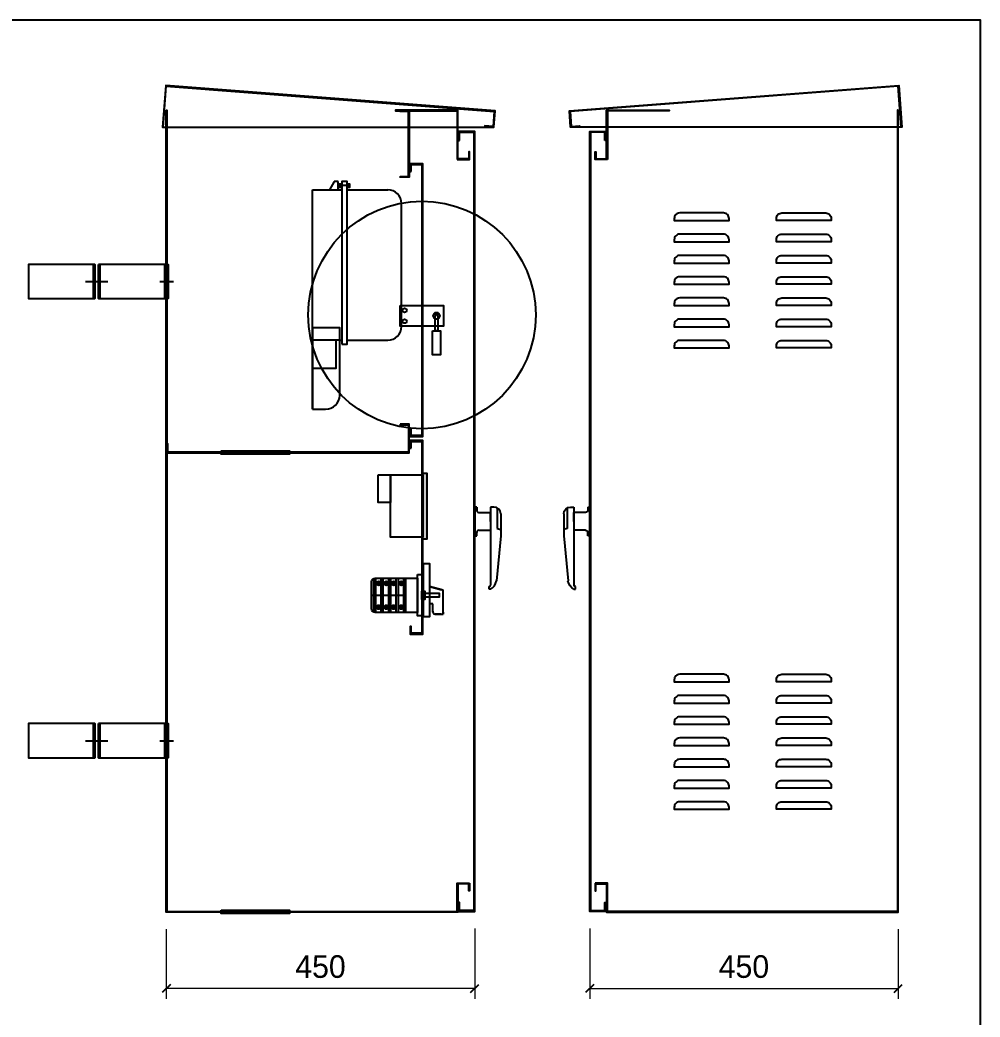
# Model space of a CAD drawing. Header units: millimetres. Extents: x 0 to 3764, y 0 to 2661.
# Drawn here: x 2363 to 3764, y 1206 to 2661 of the extents above; entities that cross this region are included whole.
import ezdxf
from ezdxf.enums import TextEntityAlignment as Align

# ---------------------------------------------------------------- set-up
doc = ezdxf.new("R2010")
doc.units = ezdxf.units.MM
doc.styles.add('Tahoma (Input Text)', font='tahoma.ttf')
doc.dimstyles.new('Dim-33', dxfattribs={"dimtxt": 33, "dimasz": 12, "dimexe": 15, "dimexo": 25, "dimgap": 15, "dimtad": 1, "dimdec": 0, "dimtxsty": 'Standard', "dimblk": 'OBLIQUE', "dimcen": 10, "dimclrd": 5, "dimclre": 5, "dimclrt": 3, "dimazin": 3, "dimtfac": 1, "dimtdec": 0, "dimtmove": 0, "dimatfit": 3, "dimldrblk": 'OPEN30', "dimlwd": 9, "dimlwe": 9})

# ---------------------------------------------------------------- blocks, each defined once
blk = doc.blocks.new('khungtenAsean2')
at = {"color": 7}
blk.add_lwpolyline([(0, 0), (2970, 0), (2970, -2100), (0, -2100)], close=True, dxfattribs=at)
at = {"color": 1, "style": 'Tahoma (Input Text)', "flags": 8}
for tag, p in [('#01', (137.1, -2021.3)), ('#03', (506.6, -2019.3)), ('#05', (1106.6, -2021.3)), ('#07', (1834.7, -2021.3)), ('#09', (2146.7, -2021.3)), ('#02', (98.5, -2081.3)), ('#04', (486.1, -2081.3)), ('#06', (1065.3, -2081.3)), ('#08', (1817.4, -2081.3)), ('#10', (2146.7, -2081.3))]:
    blk.add_attdef(tag, p, '', height=25, dxfattribs=at)
blk.add_attdef('#11', text='', height=25, dxfattribs=at).set_placement((2915, -2067.3), align=Align.CENTER)
blk = doc.blocks.new('noc')
at = {"color": 7}
blk.add_line((101314.8, 34961.4), (101795.8, 34998.4), dxfattribs=at)
blk.add_lwpolyline([(101782.8, 34998.4), (101795.8, 34998.4), (101795.8, 35022.4), (101313.8, 35022.4), (101313.8, 34961.4), (101314.8, 34961.4), (101314.8, 35021.4), (101794.8, 35021.4), (101794.8, 34999.4), (101782.8, 34999.4), (101782.8, 34998.4)], dxfattribs=at)
blk = doc.blocks.new('*D3')
at = {"color": 5, "lineweight": 9, "transparency": 16777216}
for p, q in [((2576.1, 1334.5), (2576.1, 1233)), ((3026.1, 1335.5), (3026.1, 1233)), ((3026.1, 1248), (2576.1, 1248))]:
    blk.add_line(p, q, dxfattribs=at)
at = {"color": 0, "linetype": 'ByBlock', "lineweight": -2}
for p, q in [((2582.1, 1254), (2570.1, 1242)), ((3020.1, 1242), (3032.1, 1254))]:
    blk.add_line(p, q, dxfattribs=at)
at = {"layer": 'Defpoints', "color": 0, "transparency": 16777216}
for p in [(2576.1, 1359.5), (3026.1, 1360.5), (2576.1, 1248)]:
    blk.add_point(p, dxfattribs=at)
at = {"color": 3, "transparency": 16777216, "insert": (2801.1, 1279.8), "char_height": 33, "attachment_point": 5}
blk.add_mtext('450', dxfattribs=at)
blk = doc.blocks.new('_Oblique')
at = {"color": 0, "linetype": 'ByBlock', "lineweight": -2}
blk.add_line((-0.5, -0.5), (0.5, 0.5), dxfattribs=at)
blk = doc.blocks.new('_Open30')
at = {"color": 0, "linetype": 'ByBlock', "lineweight": -2}
for p, q in [((-1, 0.27), (0, 0)), ((0, 0), (-1, -0.27)), ((0, 0), (-1, 0))]:
    blk.add_line(p, q, dxfattribs=at)
blk = doc.blocks.new('MS308-2-2')
at = {"color": 1}
for p, q in [((3, 21), (0, 21)), ((0, 21), (0, -21)), ((3, 21), (3, 16)), ((28, 21), (23, 21)), ((23, 21), (23, -93.1)), ((33, 19.7), (33, -10.4)), ((6, 13), (23, 13)), ((23, 0), (23, 13)), ((23, 0), (23, -13)), ((38, 11), (38, -21)), ((6, -13), (23, -13)), ((33, -10.4), (38, -11.8)), ((0, -21), (3, -21)), ((3, -21), (3, -16)), ((38, -21), (31.7, -86.7)), ((21, -99), (21, -95)), ((23, -99), (21, -99))]:
    blk.add_line(p, q, dxfattribs=at)
for centre, radius, start, end in [((6, 16), 3, 180, 270), ((28, 11), 10, 0, 90), ((6, -16), 3, 90, 180), ((14.3, -83.6), 17.7, 299.5112, 349.8057), ((20.5, -92.5), 2.52, 280.4787, 347.1623)]:
    blk.add_arc(centre, radius, start, end, dxfattribs=at)
blk = doc.blocks.new('A$C30041796')
blk.add_hatch(color=6).paths.add_polyline_path([(71, 96), (65, 96), (65, 0), (71, 0)])
at = {"color": 6}
for points in [[(0, 93.5), (18, 93.5), (18, 53.5), (0, 53.5)], [(18, 93.5), (65, 93.5), (65, 2.5), (18, 2.5)], [(65, 96), (71, 96), (71, 0), (65, 0)]]:
    blk.add_lwpolyline(points, close=True, dxfattribs=at)
blk = doc.blocks.new('A$C3E8D4FA9')
at = {"color": 6}
for p, q in [((3, 6.9), (3, 56.1)), ((6, 6.9), (6, 56.1)), ((8.3, 48.9), (12.3, 48.9)), ((10.3, 50.9), (10.3, 46.9)), ((14, 6.9), (14, 56.1)), ((14, 6.9), (14, 56.1)), ((14, 6.9), (14, 56.1)), ((17, 6.9), (17, 56.1)), ((17, 6.9), (17, 56.1)), ((19.3, 48.9), (23.3, 48.9)), ((21.3, 50.9), (21.3, 46.9)), ((25, 6.9), (25, 56.1)), ((25, 6.9), (25, 56.1)), ((25, 6.9), (25, 56.1)), ((25, 6.9), (25, 56.1)), ((25, 6.9), (25, 56.1)), ((28, 6.9), (28, 56.1)), ((28, 6.9), (28, 56.1)), ((28, 6.9), (28, 56.1)), ((30.3, 48.9), (34.3, 48.9)), ((32.3, 50.9), (32.3, 46.9)), ((36, 6.9), (36, 56.1)), ((36, 6.9), (36, 56.1)), ((36, 6.9), (36, 56.1)), ((36, 6.9), (36, 56.1)), ((36, 6.9), (36, 56.1)), ((36, 6.9), (36, 56.1)), ((36, 6.9), (36, 56.1)), ((39, 6.9), (39, 56.1)), ((39, 6.9), (39, 56.1)), ((39, 6.9), (39, 56.1)), ((39, 6.9), (39, 56.1)), ((41.3, 48.9), (45.3, 48.9)), ((43.3, 50.9), (43.3, 46.9)), ((47, 6.9), (47, 56.1)), ((47, 6.9), (47, 56.1)), ((50, 6.9), (50, 56.1)), ((104.5, 39), (84.5, 44)), ((84.5, 44), (102.2, 39.6)), ((0, 31.5), (50, 31.5)), ((104.5, 4), (104.5, 39)), ((104.5, 7), (104.5, 36.7)), ((10.3, 16.1), (10.3, 12.1)), ((21.3, 16.1), (21.3, 12.1)), ((32.3, 16.1), (32.3, 12.1)), ((43.3, 16.1), (43.3, 12.1)), ((89.5, 19), (84.5, 19)), ((89.5, 7), (89.5, 19)), ((8.3, 14.1), (12.3, 14.1)), ((19.3, 14.1), (23.3, 14.1)), ((30.3, 14.1), (34.3, 14.1)), ((41.3, 14.1), (45.3, 14.1)), ((89.5, 8.2), (89.5, 7)), ((92.5, 4), (104.5, 4)), ((101.5, 4), (92.5, 4)), ((104.5, 7), (104.5, 4))]:
    blk.add_line(p, q, dxfattribs=at)
for points in [[(75.5, 78), (84.5, 78), (84.5, 0), (75.5, 0)], [(67, 61.5), (73.5, 61.5), (73.5, 1.5), (67, 1.5)], [(73.5, 37.5), (77.5, 37.5), (77.5, 25.5), (73.5, 25.5)], [(77.5, 34.5), (98.5, 34.5), (98.5, 28.5), (77.5, 28.5)]]:
    blk.add_lwpolyline(points, close=True, dxfattribs=at)
blk.add_lwpolyline([(5, 56.5), (67, 56.5), (67, 6.5), (5, 6.5, -0.414214), (0, 11.5), (0, 51.5, -0.414214)], format="xyb", close=True, dxfattribs=at)
for centre, radius in [((10.3, 48.9), 3), ((10.3, 48.9), 2), ((21.3, 48.9), 3), ((21.3, 48.9), 2), ((21.3, 48.9), 2), ((32.3, 48.9), 3), ((32.3, 48.9), 2), ((32.3, 48.9), 2), ((43.3, 48.9), 3), ((43.3, 48.9), 2), ((43.3, 48.9), 2), ((10.3, 14.1), 3), ((10.3, 14.1), 2), ((10.3, 14.1), 2), ((21.3, 14.1), 3), ((21.3, 14.1), 2), ((21.3, 14.1), 2), ((32.3, 14.1), 3), ((32.3, 14.1), 2), ((32.3, 14.1), 2), ((43.3, 14.1), 3), ((43.3, 14.1), 2), ((43.3, 14.1), 2)]:
    blk.add_circle(centre, radius, dxfattribs=at)
blk.add_arc((92.5, 7), 3, 180, 270, dxfattribs=at)
blk = doc.blocks.new('*D5')
at = {"color": 5, "lineweight": 9, "transparency": 16777216}
for p, q in [((3194, 1335.5), (3194, 1233)), ((3644, 1334.5), (3644, 1233)), ((3194, 1248), (3644, 1248))]:
    blk.add_line(p, q, dxfattribs=at)
at = {"color": 0, "linetype": 'ByBlock', "lineweight": -2}
for p, q in [((3200, 1254), (3188, 1242)), ((3638, 1242), (3650, 1254))]:
    blk.add_line(p, q, dxfattribs=at)
at = {"layer": 'Defpoints', "color": 0, "transparency": 16777216}
for p in [(3194, 1360.5), (3644, 1359.5), (3644, 1248)]:
    blk.add_point(p, dxfattribs=at)
at = {"color": 3, "transparency": 16777216, "insert": (3419, 1279.8), "char_height": 33, "attachment_point": 5}
blk.add_mtext('450', dxfattribs=at)
blk = doc.blocks.new('khoa Viettep-1')
at = {"color": 1}
blk.add_lwpolyline([(7, 57), (7, 35), (3, 35), (3, 57)], dxfattribs=at)
blk.add_lwpolyline([(-1, 35), (11, 35), (11, 0), (-1, 0)], close=True, dxfattribs=at)
blk.add_arc((5, 57), 2, 0, 180, dxfattribs=at)
blk = doc.blocks.new('Congto3P-2')
at = {"color": 126}
for p, q in [((84464.6, 42089.9), (84457.6, 42077.9)), ((84470.4, 42089.9), (84464.6, 42089.9)), ((84470.4, 42077.9), (84470.4, 42089.9)), ((84432.5, 42077.9), (84475.5, 42077.9)), ((84432.5, 41757.9), (84432.5, 42077.9)), ((84486.9, 42084.2), (84470.4, 42084.2)), ((84483.5, 42077.9), (84542.5, 42077.9)), ((84486.9, 42084.2), (84486.9, 42084.2)), ((84562.5, 41878.5), (84562.5, 42057.9)), ((84472.5, 41858.5), (84432.5, 41858.5)), ((84472.5, 41858.5), (84475.5, 41858.5)), ((84483.5, 41858.5), (84542.5, 41858.5))]:
    blk.add_line(p, q, dxfattribs=at)
for points in [[(84475.5, 42081.6), (84470.4, 42081.6), (84470.4, 42086.9), (84475.5, 42086.9)], [(84483.5, 42086.9), (84486.9, 42086.9), (84486.9, 42081.6), (84483.5, 42081.6)]]:
    blk.add_lwpolyline(points, dxfattribs=at)
for points in [[(84475.5, 41852.9), (84483.5, 41852.9), (84483.5, 42089.9), (84475.5, 42089.9)], [(84432.5, 41817.9), (84467.5, 41817.9), (84467.5, 41858.5), (84432.5, 41858.5)]]:
    blk.add_lwpolyline(points, close=True, dxfattribs=at)
blk.add_lwpolyline([(84432.5, 41757.9), (84451.8, 41757.9, 0.406894), (84472.5, 41777.9), (84472.5, 41876.8), (84432.5, 41876.8)], format="xyb", close=True, dxfattribs=at)
for centre, start, end in [((84542.5, 42057.9), 0, 90), ((84542.5, 41878.5), 270, 0)]:
    blk.add_arc(centre, 20, start, end, dxfattribs=at)
blk = doc.blocks.new('om cot')
at = {"color": 2}
for p, q in [((98294.5, 36969.7), (98327.5, 36969.7)), ((98403, 36969.7), (98423, 36969.7))]:
    blk.add_line(p, q, dxfattribs=at)
at = {"color": 5}
for points in [[(98308.5, 36994.7), (98211.5, 36994.7), (98211.5, 36944.7), (98308.5, 36944.7)], [(98313.5, 36944.7), (98410.5, 36944.7), (98410.5, 36994.7), (98313.5, 36994.7)]]:
    blk.add_lwpolyline(points, dxfattribs=at)
for points in [[(98306.5, 36994.7), (98308.5, 36994.7), (98308.5, 36944.7), (98306.5, 36944.7)], [(98313.5, 36994.7), (98315.5, 36994.7), (98315.5, 36944.7), (98313.5, 36944.7)], [(98410.5, 36994.7), (98412.5, 36994.7), (98412.5, 36944.7), (98410.5, 36944.7)], [(98413.5, 36994.7), (98415.5, 36994.7), (98415.5, 36944.7), (98413.5, 36944.7)]]:
    blk.add_lwpolyline(points, close=True, dxfattribs=at)

msp = doc.modelspace()

# ---------------------------------------------------------------- linework, layer by layer
at = {"color": 7}
for points in [[(2576.1, 2529.5), (2577.1, 2529.5), (2577.1, 1360.5), (2576.1, 1360.5)], [(3000.4, 2457.5), (3018.4, 2457.5), (3018.4, 2468.5), (3017.4, 2468.5), (3017.4, 2458.5), (3001.4, 2458.5), (3001.4, 2529.5), (2910.4, 2529.5), (2910.4, 2528.5), (3000.4, 2528.5)], [(2917.4, 2432.5), (2929.4, 2432.5), (2929.4, 2527.5), (2917.4, 2527.5), (2917.4, 2528.5), (2930.4, 2528.5), (2930.4, 2431.5), (2917.4, 2431.5)], [(3219.7, 2457.5), (3201.7, 2457.5), (3201.7, 2468.5), (3202.7, 2468.5), (3202.7, 2458.5), (3218.7, 2458.5), (3218.7, 2529.5), (3309.7, 2529.5), (3309.7, 2528.5), (3219.7, 2528.5)], [(3644, 2529.5), (3643, 2529.5), (3643, 1360.5), (3644, 1360.5)], [(3003.9, 2485.3), (3003.9, 2497.3), (3024.9, 2497.3), (3024.9, 1361.7), (3003.9, 1361.7), (3003.9, 1373.7), (3002.7, 1373.7), (3002.7, 1360.5), (3026.1, 1360.5), (3026.1, 2498.5), (3002.7, 2498.5), (3002.7, 2485.3)], [(3216.2, 2485.3), (3216.2, 2497.3), (3195.2, 2497.3), (3195.2, 1361.7), (3216.2, 1361.7), (3216.2, 1373.7), (3217.4, 1373.7), (3217.4, 1360.5), (3194, 1360.5), (3194, 2498.5), (3217.4, 2498.5), (3217.4, 2485.3)], [(2917.4, 2071.5), (2917.4, 2070.5), (2929.4, 2070.5), (2929.4, 2030.5), (2578.1, 2030.5), (2578.1, 2042.5), (2577.1, 2042.5), (2577.1, 2029.5), (2930.4, 2029.5), (2930.4, 2071.5)], [(3018.4, 1401.5), (3018.4, 1390.5), (3017.4, 1390.5), (3017.4, 1400.5), (3001.4, 1400.5), (3001.4, 1359.5), (2576.1, 1359.5), (2576.1, 1360.5), (3000.4, 1360.5), (3000.4, 1401.5)], [(3201.7, 1401.5), (3201.7, 1390.5), (3202.7, 1390.5), (3202.7, 1400.5), (3218.7, 1400.5), (3218.7, 1359.5), (3644, 1359.5), (3644, 1360.5), (3219.7, 1360.5), (3219.7, 1401.5)]]:
    msp.add_lwpolyline(points, close=True, dxfattribs=at)
at = {"color": 6}
for points in [[(2933.2, 2440), (2933.2, 2450), (2949.2, 2450), (2949.2, 2054.7), (2933.2, 2054.7), (2933.2, 2064.7), (2932, 2064.7), (2932, 2053.5), (2950.4, 2053.5), (2950.4, 2451.2), (2932, 2451.2), (2932, 2440)], [(2933.2, 2036.3), (2933.2, 2046.3), (2949.2, 2046.3), (2949.2, 1766.3), (2933.2, 1766.3), (2933.2, 1776.3), (2932, 1776.3), (2932, 1765.1), (2950.4, 1765.1), (2950.4, 2047.5), (2932, 2047.5), (2932, 2036.3)]]:
    msp.add_lwpolyline(points, close=True, dxfattribs=at)
at = {"color": 2}
for points in [[(3389.3, 2379.5), (3325.3, 2379.5, 0.414214), (3317.3, 2371.5), (3317.3, 2368.5), (3397.3, 2368.5), (3397.3, 2371.5, 0.414214)], [(3474.3, 2379.5), (3538.3, 2379.5, -0.414214), (3546.3, 2371.5), (3546.3, 2368.5), (3466.3, 2368.5), (3466.3, 2371.5, -0.414214)], [(3389.3, 2348.5), (3325.3, 2348.5, 0.414214), (3317.3, 2340.5), (3317.3, 2337.5), (3397.3, 2337.5), (3397.3, 2340.5, 0.414214)], [(3474.3, 2348.5), (3538.3, 2348.5, -0.414214), (3546.3, 2340.5), (3546.3, 2337.5), (3466.3, 2337.5), (3466.3, 2340.5, -0.414214)], [(3389.3, 2317.5), (3325.3, 2317.5, 0.414214), (3317.3, 2309.5), (3317.3, 2306.5), (3397.3, 2306.5), (3397.3, 2309.5, 0.414214)], [(3474.3, 2317.5), (3538.3, 2317.5, -0.414214), (3546.3, 2309.5), (3546.3, 2306.5), (3466.3, 2306.5), (3466.3, 2309.5, -0.414214)], [(3389.3, 2286.5), (3325.3, 2286.5, 0.414214), (3317.3, 2278.5), (3317.3, 2275.5), (3397.3, 2275.5), (3397.3, 2278.5, 0.414214)], [(3474.3, 2286.5), (3538.3, 2286.5, -0.414214), (3546.3, 2278.5), (3546.3, 2275.5), (3466.3, 2275.5), (3466.3, 2278.5, -0.414214)], [(3389.3, 2255.5), (3325.3, 2255.5, 0.414214), (3317.3, 2247.5), (3317.3, 2244.5), (3397.3, 2244.5), (3397.3, 2247.5, 0.414214)], [(3474.3, 2255.5), (3538.3, 2255.5, -0.414214), (3546.3, 2247.5), (3546.3, 2244.5), (3466.3, 2244.5), (3466.3, 2247.5, -0.414214)], [(3389.3, 2224.5), (3325.3, 2224.5, 0.414214), (3317.3, 2216.5), (3317.3, 2213.5), (3397.3, 2213.5), (3397.3, 2216.5, 0.414214)], [(3474.3, 2224.5), (3538.3, 2224.5, -0.414214), (3546.3, 2216.5), (3546.3, 2213.5), (3466.3, 2213.5), (3466.3, 2216.5, -0.414214)], [(3389.3, 2193.5), (3325.3, 2193.5, 0.414214), (3317.3, 2185.5), (3317.3, 2182.5), (3397.3, 2182.5), (3397.3, 2185.5, 0.414214)], [(3474.3, 2193.5), (3538.3, 2193.5, -0.414214), (3546.3, 2185.5), (3546.3, 2182.5), (3466.3, 2182.5), (3466.3, 2185.5, -0.414214)], [(3389.3, 1706.5), (3325.3, 1706.5, 0.414214), (3317.3, 1698.5), (3317.3, 1695.5), (3397.3, 1695.5), (3397.3, 1698.5, 0.414214)], [(3474.3, 1706.5), (3538.3, 1706.5, -0.414214), (3546.3, 1698.5), (3546.3, 1695.5), (3466.3, 1695.5), (3466.3, 1698.5, -0.414214)], [(3389.3, 1675.5), (3325.3, 1675.5, 0.414214), (3317.3, 1667.5), (3317.3, 1664.5), (3397.3, 1664.5), (3397.3, 1667.5, 0.414214)], [(3474.3, 1675.5), (3538.3, 1675.5, -0.414214), (3546.3, 1667.5), (3546.3, 1664.5), (3466.3, 1664.5), (3466.3, 1667.5, -0.414214)], [(3389.3, 1644.5), (3325.3, 1644.5, 0.414214), (3317.3, 1636.5), (3317.3, 1633.5), (3397.3, 1633.5), (3397.3, 1636.5, 0.414214)], [(3474.3, 1644.5), (3538.3, 1644.5, -0.414214), (3546.3, 1636.5), (3546.3, 1633.5), (3466.3, 1633.5), (3466.3, 1636.5, -0.414214)], [(3389.3, 1613.5), (3325.3, 1613.5, 0.414214), (3317.3, 1605.5), (3317.3, 1602.5), (3397.3, 1602.5), (3397.3, 1605.5, 0.414214)], [(3474.3, 1613.5), (3538.3, 1613.5, -0.414214), (3546.3, 1605.5), (3546.3, 1602.5), (3466.3, 1602.5), (3466.3, 1605.5, -0.414214)], [(3389.3, 1582.5), (3325.3, 1582.5, 0.414214), (3317.3, 1574.5), (3317.3, 1571.5), (3397.3, 1571.5), (3397.3, 1574.5, 0.414214)], [(3474.3, 1582.5), (3538.3, 1582.5, -0.414214), (3546.3, 1574.5), (3546.3, 1571.5), (3466.3, 1571.5), (3466.3, 1574.5, -0.414214)], [(3389.3, 1551.5), (3325.3, 1551.5, 0.414214), (3317.3, 1543.5), (3317.3, 1540.5), (3397.3, 1540.5), (3397.3, 1543.5, 0.414214)], [(3474.3, 1551.5), (3538.3, 1551.5, -0.414214), (3546.3, 1543.5), (3546.3, 1540.5), (3466.3, 1540.5), (3466.3, 1543.5, -0.414214)], [(3389.3, 1520.5), (3325.3, 1520.5, 0.414214), (3317.3, 1512.5), (3317.3, 1509.5), (3397.3, 1509.5), (3397.3, 1512.5, 0.414214)], [(3474.3, 1520.5), (3538.3, 1520.5, -0.414214), (3546.3, 1512.5), (3546.3, 1509.5), (3466.3, 1509.5), (3466.3, 1512.5, -0.414214)]]:
    msp.add_lwpolyline(points, format="xyb", close=True, dxfattribs=at)
at = {"color": 1}
msp.add_lwpolyline([(2917.4, 2244.5), (2980.4, 2244.5), (2980.4, 2214.5), (2917.4, 2214.5)], close=True, dxfattribs=at)
at = {"color": 2}
for points in [[(2656.1, 2032.5), (2756.1, 2032.5), (2756.1, 2027.5), (2656.1, 2027.5)], [(2656.1, 1362.5), (2756.1, 1362.5), (2756.1, 1357.5), (2656.1, 1357.5)]]:
    msp.add_lwpolyline(points, close=True, dxfattribs=at)
at = {"color": 7}
msp.add_circle((2949.2, 2230.7), 165.9, dxfattribs=at)
at = {"color": 1}
for centre, radius in [((2923.9, 2237.5), 3), ((2970.4, 2229.5), 5), ((2923.9, 2221.5), 3)]:
    msp.add_circle(centre, radius, dxfattribs=at)

# ---------------------------------------------------------------- block references
at = {"color": 7, "xscale": 1.267200000002048, "yscale": 1.267200000002048, "zscale": 1.267200000002048}
msp.add_blockref('khungtenAsean2', (0, 2661.1), dxfattribs=at)
at = {"color": 7, "rotation": 355.6012946457079}
msp.add_blockref('noc', (-101126.3, -24583.4), dxfattribs=at)
at = {"color": 7, "xscale": -1, "rotation": 4.398705354292129}
msp.add_blockref('noc', (107346.3, -24583.4), dxfattribs=at)
at = {"color": 7}
for name, p in [('Congto3P-2', (-81643.3, -39664.7)), ('om cot', (-95836.5, -34690.2)), ('khoa Viettep-1', (2965.4, 2172.5)), ('A$C30041796', (2885.4, 1903.8)), ('MS308-2-2', (3026.1, 1929.5)), ('om cot', (-95836.5, -35360.2))]:
    msp.add_blockref(name, p, dxfattribs=at)
at = {"color": 7, "xscale": -1}
msp.add_blockref('MS308-2-2', (3194, 1929.5), dxfattribs=at)
at = {"color": 2}
msp.add_blockref('A$C3E8D4FA9', (2875.7, 1790.3), dxfattribs=at)

# ---------------------------------------------------------------- dimensions: what is measured, and where the dimension line sits
at = {"color": 7}
dim = msp.add_linear_dim(base=(2576.1, 1248), p1=(3026.1, 1360.5), p2=(2576.1, 1359.5), dimstyle='Dim-33', dxfattribs=at)
dim.commit()
dim.dimension.update_dxf_attribs({"geometry": '*D3', "text_midpoint": (2801.1, 1279.8)})
dim = msp.add_linear_dim(base=(3644, 1248), p1=(3194, 1360.5), p2=(3644, 1359.5), angle=180, dimstyle='Dim-33', dxfattribs=at)
dim.commit()
dim.dimension.update_dxf_attribs({"geometry": '*D5', "text_midpoint": (3419, 1279.8)})

doc.saveas('drawing.dxf')
